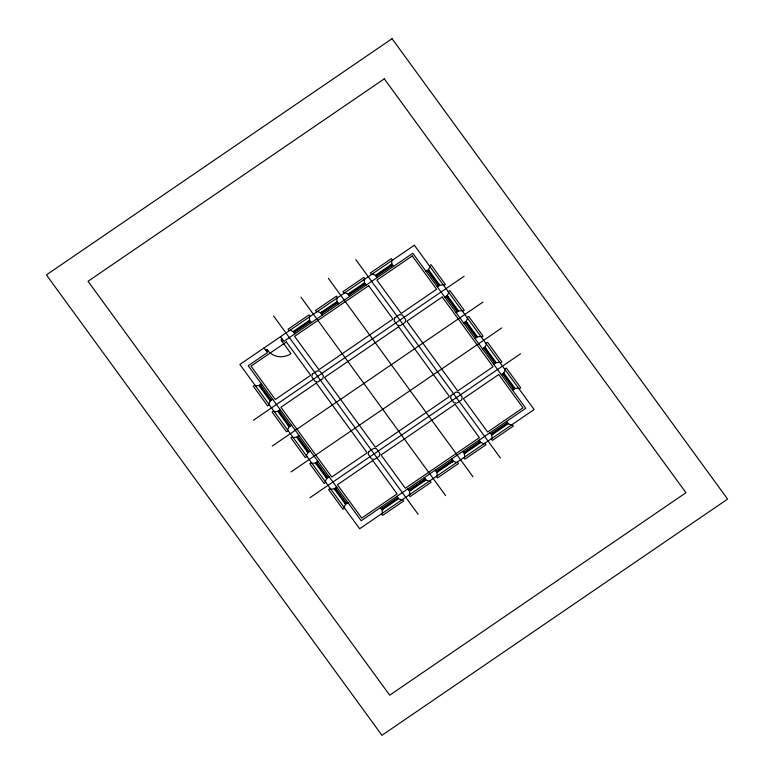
<?xml version="1.0" encoding="UTF-8"?>
<svg xmlns="http://www.w3.org/2000/svg" width="774" height="774" viewBox="0 0 774 774"><rect width="100%" height="100%" fill="white"/><g stroke="black" fill="none" stroke-linecap="round" stroke-linejoin="round"><path stroke-width="1.16" d="M268.733 404.038L270.223 401.009L272.69 399.316M287.56 429.87L289.05 426.842L291.517 425.158M306.398 455.702L307.888 452.674L310.355 450.99M425.99 271.335L428.457 269.652L429.947 266.624M325.225 481.544L326.715 478.516L329.182 476.823M444.818 297.177L447.285 295.484L448.775 292.456M344.053 507.376L345.543 504.348L348.01 502.665M463.645 323.01L466.112 321.326L467.602 318.298M482.483 348.842L484.95 347.158L486.44 344.13M501.31 374.684L503.777 372.991L505.267 369.962M265.724 350.283L266.953 349.442L267.804 350.603L266.566 351.444M282.181 339.031L280.943 339.883L290.976 353.641A17.028 16.215 -16.1 0 1 267.378 350.022M290.037 330.188L293.153 331.533L309.61 320.291L309.339 316.992M317.466 311.438L320.581 312.793L337.048 301.541L336.777 298.242M344.894 292.698L348.019 294.043L364.477 282.8L364.206 279.501M372.333 273.948L375.448 275.302L391.905 264.05L391.644 260.751M294.807 331.272L308.797 321.713M322.245 312.532L336.235 302.973M349.674 293.781L363.664 284.222M377.112 275.031L391.102 265.472M281.794 341.044L283.023 340.202M294.004 332.704L310.461 321.452M321.433 313.954L337.89 302.702M348.861 295.204L365.328 283.961M376.299 276.463L392.757 265.211M254.917 385.075L253.262 386.197L267.649 405.934L269.294 404.812M429.386 265.85L431.031 264.718L445.408 284.455L443.763 285.587M255.478 385.849L258.922 385.5L261.389 383.817M259.774 386.671L261.002 385.82M428.07 271.655L429.299 270.813M269.371 399.839L270.61 398.997M437.668 284.832L438.906 283.99M437.281 286.844L439.758 285.151L443.202 284.813M253.417 420.234L464.09 276.26M273.744 410.907L272.1 412.039L286.486 431.766L288.131 430.644M448.214 291.682L449.858 290.56L464.245 310.297L462.6 311.419M274.306 411.681L277.76 411.342L280.227 409.649M278.601 412.503L279.84 411.662M446.898 297.497L448.136 296.645M288.209 425.681L289.437 424.839M456.505 310.674L457.734 309.823M456.118 312.677L458.585 310.993L462.03 310.645M272.245 446.066L482.928 302.092M292.572 436.749L290.927 437.871L305.314 457.608L306.959 456.486M467.041 317.514L468.686 316.392L483.073 336.129L481.428 337.251M293.143 437.523L296.587 437.175L299.054 435.491M297.429 438.336L298.667 437.494M465.725 323.329L466.964 322.487M307.036 451.513L308.275 450.671M475.333 336.506L476.571 335.664M474.946 338.509L477.413 336.825L480.857 336.477M291.072 471.908L501.755 327.934M311.4 462.581L309.755 463.703L324.142 483.44L325.786 482.318M485.869 343.356L487.514 342.234L501.9 361.961L500.256 363.093M311.97 463.355L315.415 463.007L317.882 461.323M316.266 464.177L317.495 463.326M484.563 349.161L485.791 348.319M325.864 477.355L327.102 476.503M494.16 362.338L495.399 361.497M493.773 364.351L496.24 362.658L499.694 362.319M309.91 497.74L520.583 353.766M330.237 488.413L328.592 489.545L342.969 509.282L344.614 508.15M504.706 369.188L506.351 368.066L520.738 387.803L519.083 388.925M330.798 489.187L334.242 488.849L336.719 487.156M335.094 490.01L336.332 489.168M503.39 375.003L504.629 374.161M344.701 503.187L345.93 502.345M512.998 388.18L514.226 387.329M512.611 390.183L515.078 388.5L518.522 388.151M381.243 508.789L397.701 497.537M408.672 490.039L425.139 478.796M436.11 471.298L452.567 460.046M463.539 452.548L479.996 441.296M490.977 433.798L507.434 422.556M382.898 508.528L396.888 498.969M410.336 489.778L424.326 480.219M437.765 471.027L451.755 461.468M465.203 452.287L479.193 442.728M492.632 433.537L506.622 423.978M382.356 513.249L382.095 509.95L398.552 498.698L401.667 500.052M409.794 494.499L409.523 491.2L425.981 479.957L429.106 481.302M437.223 475.758L436.952 472.459L453.419 461.207L456.534 462.562M464.661 457.008L464.39 453.709L480.848 442.467L483.963 443.812M492.09 438.268L491.819 434.969L508.276 423.717L511.401 425.071M428.457 269.652L439.758 285.151M447.285 295.484L458.585 310.993M466.112 321.326L477.413 336.825M484.95 347.158L496.24 362.658M503.777 372.991L515.078 388.5M428.69 271.239L438.287 284.416M447.517 297.071L457.124 310.248M466.345 322.903L475.952 336.08M485.172 348.745L494.779 361.922M504.009 374.577L513.607 387.755M427.219 270.494L438.519 285.993M446.056 296.326L457.347 311.835M464.884 322.168L476.184 337.667M483.711 348L495.012 363.499M502.539 373.842L513.839 389.341M392.466 260.19L391.334 258.642L370.378 272.961L371.51 274.509M512.224 424.5L513.356 426.058L492.399 440.377L491.267 438.829M391.905 264.05L393.608 266.372M506.583 421.395L508.276 423.717M390.677 264.892L391.518 266.053M506.196 423.397L507.047 424.558M376.686 274.451L377.528 275.621M492.206 432.956L493.057 434.117M375.448 275.302L377.141 277.624M490.126 432.637L491.819 434.969M355.837 259.667L500.459 458.092M365.028 278.94L363.896 277.382L342.94 291.701L344.072 293.259M484.785 443.25L485.917 444.798L464.961 459.117L463.829 457.569M364.477 282.8L366.17 285.122M479.154 440.135L480.848 442.467M363.238 283.642L364.09 284.803M478.767 442.148L479.609 443.308M349.248 293.201L350.1 294.362M464.777 451.706L465.619 452.867M348.019 294.043L349.713 296.374M462.697 451.387L464.39 453.709M328.408 278.417L473.02 476.832M337.599 297.68L336.467 296.132L315.511 310.451L316.643 311.999M457.357 462.001L458.489 463.549L437.533 477.868L436.401 476.32M337.048 301.541L338.741 303.872M451.716 458.885L453.419 461.207M335.81 302.382L336.661 303.553M451.329 460.888L452.18 462.049M321.82 311.951L322.671 313.112M437.339 470.447L438.19 471.618M320.581 312.793L322.284 315.115M435.259 470.128L436.952 472.459M300.98 297.168L445.592 495.583M310.171 316.431L309.039 314.883L288.083 329.202L289.215 330.75M429.928 480.741L431.06 482.299L410.104 496.618L408.972 495.06M309.61 320.291L311.303 322.613M424.287 477.626L425.981 479.957M308.381 321.133L309.223 322.294M423.9 479.638L424.752 480.799M294.391 330.692L295.233 331.853M409.91 489.197L410.762 490.358M293.153 331.533L294.846 333.865M407.83 488.878L409.523 491.2M273.541 315.908L418.163 514.333M402.49 499.491L403.622 501.039L382.666 515.358L381.534 513.81M280.488 336.709L283.874 341.363L412.803 253.253L525.788 408.266L361.197 520.747L248.212 365.734L267.417 352.605L264.031 347.961M396.859 496.376L398.552 498.698M396.472 498.379L397.314 499.549M382.482 507.947L383.324 509.108M380.392 507.628L382.095 509.95M260.161 384.659L271.461 400.158M278.988 410.501L290.289 426M297.816 436.333L309.116 451.832M316.653 462.165L327.944 477.674M335.481 488.007L346.781 503.506M260.393 386.245L269.991 399.423M279.221 412.078L288.828 425.255M298.048 437.92L307.655 451.097M316.876 463.752L326.483 476.929M335.713 489.584L345.31 502.761M258.922 385.5L270.223 401.009M277.76 411.342L289.05 426.842M296.587 437.175L307.888 452.674M315.415 463.007L326.715 478.516M334.242 488.849L345.543 504.348M312.309 374.181L311.796 376.851L315.182 381.505L317.959 381.93L322.903 378.554L323.416 375.883L320.03 371.23L317.253 370.804L312.309 374.181M368.801 451.687L368.289 454.357L371.675 459.011L374.452 459.437L379.386 456.06L379.908 453.39L376.512 448.736L373.745 448.31L368.801 451.687M394.614 317.94L394.092 320.61L397.488 325.264L400.255 325.69L405.199 322.313L405.711 319.643L402.325 314.989L399.548 314.563L394.614 317.94M451.097 395.446L450.584 398.117L453.97 402.77L456.747 403.196L461.691 399.819L462.204 397.149L458.818 392.495L456.041 392.07L451.097 395.446M392.05 38.7L46.401 274.905L381.95 735.3L727.599 499.095L392.05 38.7M384.301 78.822L88.033 281.281L389.699 695.178L685.967 492.719L384.301 78.822M414.351 245.232L239.882 364.457L359.649 528.768L534.118 409.543L414.351 245.232M286.38 341.973L250.989 366.16L275.283 399.481L310.664 375.303L286.38 341.973M368.676 285.732L294.604 336.351L318.898 369.682L392.96 319.062L368.676 285.732M412.29 255.933L376.899 280.111L401.193 313.441L436.584 289.253L412.29 255.933M316.314 383.053L280.933 407.24L331.765 476.997L367.157 452.809L316.314 383.053M398.61 326.812L324.548 377.431L375.39 447.188L449.452 396.569L398.61 326.812M442.235 297.003L406.843 321.191L457.686 390.947L493.067 366.76L442.235 297.003M372.807 460.559L337.416 484.747L361.71 518.067L397.101 493.889L372.807 460.559M455.102 404.318L381.04 454.938L405.324 488.268L479.396 437.649L455.102 404.318M498.717 374.519L463.336 398.697L487.62 432.027L523.011 407.84L498.717 374.519"/></g></svg>
